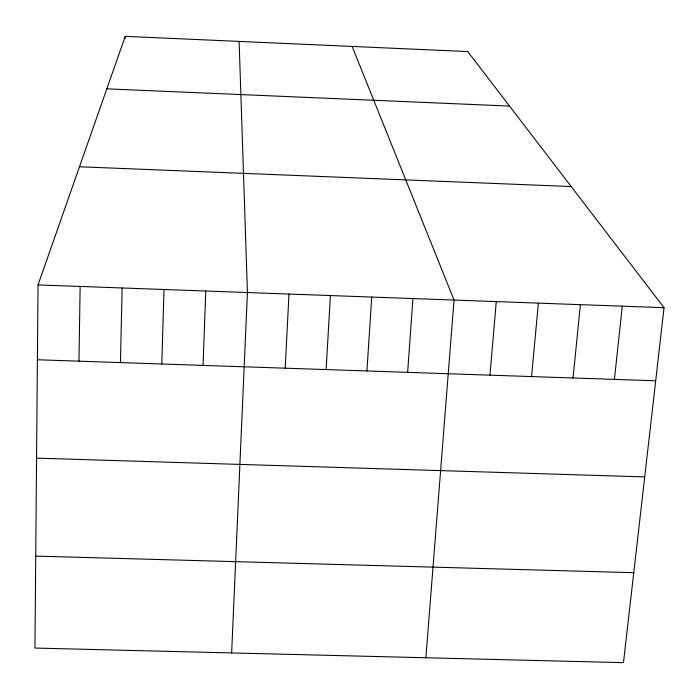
<?xml version="1.0" encoding="UTF-8"?>
<svg xmlns="http://www.w3.org/2000/svg" width="699" height="699" viewBox="0 0 699 699"><rect width="100%" height="100%" fill="white"/><g stroke="black" fill="none" stroke-linecap="round" stroke-linejoin="round"><path stroke-width="1.05" d="M38.034 284.912L34.95 648.06L623.473 662.652L664.05 307.7L467.762 51.577L125.235 36.348L38.034 284.912L664.05 307.7M78.978 361.173L80.14 286.441M125.182 38.48L125.235 36.348M120.438 362.58L122.133 287.971M161.792 363.987L164.012 289.5M203.042 365.394L205.777 291.02M231.64 652.936L247.429 292.531L239.11 41.407M285.201 368.19L288.975 294.043M326.127 369.579L330.4 295.555M366.931 370.968L371.728 297.058M407.639 372.349L412.934 298.56M425.874 657.759L454.035 300.054L352.147 46.44M489.955 375.153L496.273 301.592M531.555 376.569L538.387 303.13M573.049 377.976L580.388 304.659M614.43 379.382L622.276 306.179M35.728 556.107L633.757 572.691M36.566 458.133L644.705 476.91M37.405 359.758L655.697 380.789M79.485 166.764L571.197 186.546M106.816 88.843L509.527 106.073"/></g></svg>
